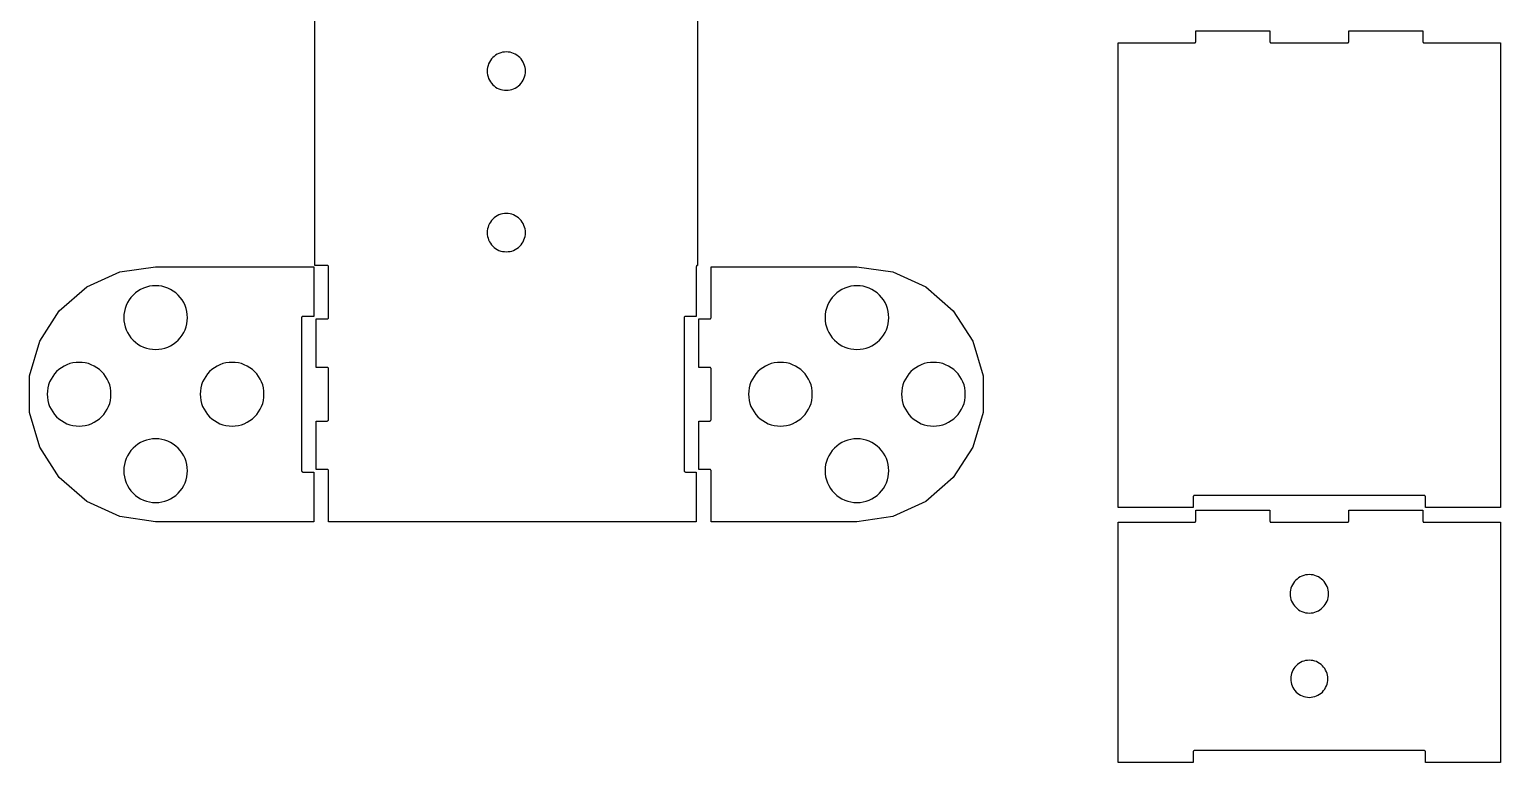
# Model space of a CAD drawing. Header units: millimetres. Extents: x 105 to 221, y 329 to 679.
# Drawn here: x 105.5 to 220.9, y 459.2 to 516.7 of the extents above; entities that cross this region are included whole.
import ezdxf

# ---------------------------------------------------------------- set-up
doc = ezdxf.new("R2010")
doc.units = ezdxf.units.MM

msp = doc.modelspace()

# ---------------------------------------------------------------- linework, layer by layer
for p, q in [((127.89, 498.16), (127.89, 525.96)), ((157.89, 525.96), (157.89, 498.16)), ((196.97, 515.71), (196.97, 516.56)), ((196.97, 516.56), (202.77, 516.56)), ((202.77, 516.56), (202.77, 515.71)), ((208.97, 515.71), (208.97, 516.56)), ((208.97, 516.56), (214.77, 516.56)), ((214.77, 516.56), (214.77, 515.71)), ((142.06, 514.64), (141.94, 514.55)), ((142.19, 514.72), (142.06, 514.64)), ((142.32, 514.78), (142.19, 514.72)), ((142.46, 514.83), (142.32, 514.78)), ((142.6, 514.87), (142.46, 514.83)), ((142.75, 514.89), (142.6, 514.87)), ((142.89, 514.9), (142.75, 514.89)), ((143.04, 514.89), (142.89, 514.9)), ((143.19, 514.87), (143.04, 514.89)), ((143.33, 514.83), (143.19, 514.87)), ((143.47, 514.78), (143.33, 514.83)), ((143.6, 514.72), (143.47, 514.78)), ((143.73, 514.64), (143.6, 514.72)), ((143.85, 514.55), (143.73, 514.64)), ((190.87, 479.18), (190.87, 515.61)), ((190.87, 515.61), (196.87, 515.61)), ((196.87, 515.61), (196.89, 515.61)), ((196.89, 515.61), (196.91, 515.62)), ((196.91, 515.62), (196.92, 515.63)), ((196.92, 515.63), (196.94, 515.64)), ((196.94, 515.64), (196.95, 515.66)), ((196.95, 515.66), (196.96, 515.67)), ((196.96, 515.67), (196.97, 515.69)), ((196.97, 515.69), (196.97, 515.71)), ((202.77, 515.71), (202.77, 515.69)), ((202.77, 515.69), (202.78, 515.67)), ((202.78, 515.67), (202.79, 515.66)), ((202.79, 515.66), (202.8, 515.64)), ((202.8, 515.64), (202.81, 515.63)), ((202.81, 515.63), (202.83, 515.62)), ((202.83, 515.62), (202.85, 515.61)), ((202.85, 515.61), (202.87, 515.61)), ((202.87, 515.61), (208.87, 515.61)), ((208.87, 515.61), (208.89, 515.61)), ((208.89, 515.61), (208.91, 515.62)), ((208.91, 515.62), (208.92, 515.63)), ((208.92, 515.63), (208.94, 515.64)), ((208.94, 515.64), (208.95, 515.66)), ((208.95, 515.66), (208.96, 515.67)), ((208.96, 515.67), (208.97, 515.69)), ((208.97, 515.69), (208.97, 515.71)), ((214.77, 515.71), (214.77, 515.69)), ((214.77, 515.69), (214.78, 515.67)), ((214.78, 515.67), (214.79, 515.66)), ((214.79, 515.66), (214.8, 515.64)), ((214.8, 515.64), (214.81, 515.63)), ((214.81, 515.63), (214.83, 515.62)), ((214.83, 515.62), (214.85, 515.61)), ((214.85, 515.61), (214.87, 515.61)), ((214.87, 515.61), (220.87, 515.61)), ((220.87, 515.61), (220.87, 479.18)), ((220.87, 515.61), (220.87, 515.61)), ((141.4, 513.54), (141.39, 513.4)), ((141.42, 513.69), (141.4, 513.54)), ((141.46, 513.83), (141.42, 513.69)), ((141.51, 513.97), (141.46, 513.83)), ((141.57, 514.1), (141.51, 513.97)), ((141.65, 514.23), (141.57, 514.1)), ((141.74, 514.35), (141.65, 514.23)), ((141.83, 514.46), (141.74, 514.35)), ((141.94, 514.55), (141.83, 514.46)), ((143.96, 514.46), (143.85, 514.55)), ((144.05, 514.35), (143.96, 514.46)), ((144.14, 514.23), (144.05, 514.35)), ((144.22, 514.1), (144.14, 514.23)), ((144.28, 513.97), (144.22, 514.1)), ((144.33, 513.83), (144.28, 513.97)), ((144.37, 513.69), (144.33, 513.83)), ((144.39, 513.54), (144.37, 513.69)), ((144.39, 513.4), (144.39, 513.54)), ((141.39, 513.4), (141.4, 513.25)), ((141.4, 513.25), (141.42, 513.1)), ((141.42, 513.1), (141.46, 512.96)), ((141.46, 512.96), (141.51, 512.82)), ((141.51, 512.82), (141.57, 512.69)), ((141.57, 512.69), (141.65, 512.56)), ((141.65, 512.56), (141.74, 512.44)), ((141.74, 512.44), (141.83, 512.33)), ((141.83, 512.33), (141.94, 512.24)), ((143.85, 512.24), (143.96, 512.33)), ((143.96, 512.33), (144.05, 512.44)), ((144.05, 512.44), (144.14, 512.56)), ((144.14, 512.56), (144.22, 512.69)), ((144.22, 512.69), (144.28, 512.82)), ((144.28, 512.82), (144.33, 512.96)), ((144.33, 512.96), (144.37, 513.1)), ((144.37, 513.1), (144.39, 513.25)), ((144.39, 513.25), (144.39, 513.4)), ((144.39, 513.4), (144.39, 513.4)), ((141.94, 512.24), (142.06, 512.15)), ((142.06, 512.15), (142.19, 512.07)), ((142.19, 512.07), (142.32, 512.01)), ((142.32, 512.01), (142.46, 511.96)), ((142.46, 511.96), (142.6, 511.92)), ((142.6, 511.92), (142.75, 511.9)), ((142.75, 511.9), (142.89, 511.9)), ((142.89, 511.9), (143.04, 511.9)), ((143.04, 511.9), (143.19, 511.92)), ((143.19, 511.92), (143.33, 511.96)), ((143.33, 511.96), (143.47, 512.01)), ((143.47, 512.01), (143.6, 512.07)), ((143.6, 512.07), (143.73, 512.15)), ((143.73, 512.15), (143.85, 512.24)), ((141.94, 501.89), (141.83, 501.79)), ((142.06, 501.98), (141.94, 501.89)), ((142.19, 502.05), (142.06, 501.98)), ((142.32, 502.12), (142.19, 502.05)), ((142.46, 502.17), (142.32, 502.12)), ((142.6, 502.2), (142.46, 502.17)), ((142.75, 502.22), (142.6, 502.2)), ((142.89, 502.23), (142.75, 502.22)), ((143.04, 502.22), (142.89, 502.23)), ((143.19, 502.2), (143.04, 502.22)), ((143.33, 502.17), (143.19, 502.2)), ((143.47, 502.12), (143.33, 502.17)), ((143.6, 502.05), (143.47, 502.12)), ((143.73, 501.98), (143.6, 502.05)), ((143.85, 501.89), (143.73, 501.98)), ((143.96, 501.79), (143.85, 501.89)), ((141.4, 500.88), (141.39, 500.73)), ((141.39, 500.73), (141.4, 500.58)), ((141.42, 501.02), (141.4, 500.88)), ((141.46, 501.17), (141.42, 501.02)), ((141.51, 501.3), (141.46, 501.17)), ((141.57, 501.44), (141.51, 501.3)), ((141.65, 501.56), (141.57, 501.44)), ((141.74, 501.68), (141.65, 501.56)), ((141.83, 501.79), (141.74, 501.68)), ((144.05, 501.68), (143.96, 501.79)), ((144.14, 501.56), (144.05, 501.68)), ((144.22, 501.44), (144.14, 501.56)), ((144.28, 501.3), (144.22, 501.44)), ((144.33, 501.17), (144.28, 501.3)), ((144.37, 501.02), (144.33, 501.17)), ((144.39, 500.88), (144.37, 501.02)), ((144.39, 500.73), (144.39, 500.88)), ((144.39, 500.58), (144.39, 500.73)), ((144.39, 500.73), (144.39, 500.73)), ((141.4, 500.58), (141.42, 500.44)), ((141.42, 500.44), (141.46, 500.29)), ((141.46, 500.29), (141.51, 500.16)), ((141.51, 500.16), (141.57, 500.02)), ((141.57, 500.02), (141.65, 499.9)), ((141.65, 499.9), (141.74, 499.78)), ((141.74, 499.78), (141.83, 499.67)), ((141.83, 499.67), (141.94, 499.57)), ((141.94, 499.57), (142.06, 499.48)), ((143.73, 499.48), (143.85, 499.57)), ((143.85, 499.57), (143.96, 499.67)), ((143.96, 499.67), (144.05, 499.78)), ((144.05, 499.78), (144.14, 499.9)), ((144.14, 499.9), (144.22, 500.02)), ((144.22, 500.02), (144.28, 500.16)), ((144.28, 500.16), (144.33, 500.29)), ((144.33, 500.29), (144.37, 500.44)), ((144.37, 500.44), (144.39, 500.58)), ((142.06, 499.48), (142.19, 499.41)), ((142.19, 499.41), (142.32, 499.34)), ((142.32, 499.34), (142.46, 499.29)), ((142.46, 499.29), (142.6, 499.26)), ((142.6, 499.26), (142.75, 499.24)), ((142.75, 499.24), (142.89, 499.23)), ((142.89, 499.23), (143.04, 499.24)), ((143.04, 499.24), (143.19, 499.26)), ((143.19, 499.26), (143.33, 499.29)), ((143.33, 499.29), (143.47, 499.34)), ((143.47, 499.34), (143.6, 499.41)), ((143.6, 499.41), (143.73, 499.48)), ((109.99, 496.48), (112.58, 497.66)), ((112.58, 497.66), (115.39, 498.06)), ((115.39, 498.06), (127.79, 498.06)), ((127.79, 498.06), (127.79, 494.16)), ((128.85, 498.16), (127.89, 498.16)), ((128.87, 498.16), (128.85, 498.16)), ((128.89, 498.16), (128.87, 498.16)), ((128.9, 498.15), (128.89, 498.16)), ((128.92, 498.13), (128.9, 498.15)), ((128.93, 498.12), (128.92, 498.13)), ((128.94, 498.1), (128.93, 498.12)), ((128.95, 498.08), (128.94, 498.1)), ((128.95, 498.06), (128.95, 498.08)), ((128.95, 494.06), (128.95, 498.06)), ((157.8, 498.08), (157.79, 498.06)), ((157.79, 498.06), (157.79, 494.16)), ((157.81, 498.12), (157.8, 498.1)), ((157.8, 498.1), (157.8, 498.08)), ((157.82, 498.13), (157.81, 498.12)), ((157.84, 498.15), (157.82, 498.13)), ((157.86, 498.16), (157.84, 498.15)), ((157.88, 498.16), (157.86, 498.16)), ((157.89, 498.16), (157.88, 498.16)), ((158.95, 498.06), (170.39, 498.06)), ((158.95, 494.06), (158.95, 498.06)), ((158.95, 498.06), (158.95, 498.06)), ((158.95, 498.06), (158.95, 498.06)), ((170.39, 498.06), (173.21, 497.66)), ((173.21, 497.66), (175.8, 496.48)), ((107.84, 494.61), (109.99, 496.48)), ((114.01, 496.14), (113.81, 496)), ((114.22, 496.27), (114.01, 496.14)), ((114.44, 496.37), (114.22, 496.27)), ((114.67, 496.46), (114.44, 496.37)), ((114.91, 496.52), (114.67, 496.46)), ((115.15, 496.55), (114.91, 496.52)), ((115.39, 496.56), (115.15, 496.55)), ((115.64, 496.55), (115.39, 496.56)), ((115.88, 496.52), (115.64, 496.55)), ((116.12, 496.46), (115.88, 496.52)), ((116.35, 496.37), (116.12, 496.46)), ((116.57, 496.27), (116.35, 496.37)), ((116.78, 496.14), (116.57, 496.27)), ((116.98, 496), (116.78, 496.14)), ((169.01, 496.14), (168.81, 496)), ((169.22, 496.27), (169.01, 496.14)), ((169.44, 496.37), (169.22, 496.27)), ((169.67, 496.46), (169.44, 496.37)), ((169.91, 496.52), (169.67, 496.46)), ((170.15, 496.55), (169.91, 496.52)), ((170.39, 496.56), (170.15, 496.55)), ((170.64, 496.55), (170.39, 496.56)), ((170.88, 496.52), (170.64, 496.55)), ((171.12, 496.46), (170.88, 496.52)), ((171.35, 496.37), (171.12, 496.46)), ((171.57, 496.27), (171.35, 496.37)), ((171.78, 496.14), (171.57, 496.27)), ((171.98, 496), (171.78, 496.14)), ((175.8, 496.48), (177.95, 494.61)), ((113.08, 495.02), (113, 494.79)), ((113.19, 495.24), (113.08, 495.02)), ((113.32, 495.45), (113.19, 495.24)), ((113.46, 495.65), (113.32, 495.45)), ((113.63, 495.83), (113.46, 495.65)), ((113.81, 496), (113.63, 495.83)), ((117.16, 495.83), (116.98, 496)), ((117.33, 495.65), (117.16, 495.83)), ((117.47, 495.45), (117.33, 495.65)), ((117.6, 495.24), (117.47, 495.45)), ((117.7, 495.02), (117.6, 495.24)), ((117.79, 494.79), (117.7, 495.02)), ((168.08, 495.02), (168, 494.79)), ((168.19, 495.24), (168.08, 495.02)), ((168.32, 495.45), (168.19, 495.24)), ((168.46, 495.65), (168.32, 495.45)), ((168.63, 495.83), (168.46, 495.65)), ((168.81, 496), (168.63, 495.83)), ((172.16, 495.83), (171.98, 496)), ((172.33, 495.65), (172.16, 495.83)), ((172.47, 495.45), (172.33, 495.65)), ((172.6, 495.24), (172.47, 495.45)), ((172.7, 495.02), (172.6, 495.24)), ((172.79, 494.79), (172.7, 495.02)), ((106.3, 492.22), (107.84, 494.61)), ((112.91, 494.31), (112.89, 494.06)), ((112.89, 494.06), (112.91, 493.82)), ((112.94, 494.55), (112.91, 494.31)), ((112.91, 493.82), (112.94, 493.58)), ((113, 494.79), (112.94, 494.55)), ((117.85, 494.55), (117.79, 494.79)), ((117.88, 494.31), (117.85, 494.55)), ((117.85, 493.58), (117.88, 493.82)), ((117.89, 494.06), (117.88, 494.31)), ((117.88, 493.82), (117.89, 494.06)), ((117.89, 494.06), (117.89, 494.06)), ((126.85, 494.1), (126.84, 494.08)), ((126.84, 494.08), (126.84, 494.06)), ((126.84, 494.06), (126.84, 482.06)), ((126.86, 494.12), (126.85, 494.1)), ((126.87, 494.13), (126.86, 494.12)), ((126.89, 494.15), (126.87, 494.13)), ((126.9, 494.16), (126.89, 494.15)), ((126.92, 494.16), (126.9, 494.16)), ((126.94, 494.16), (126.92, 494.16)), ((127.79, 494.16), (126.94, 494.16)), ((127.99, 490.16), (127.99, 493.96)), ((127.99, 493.96), (128.85, 493.96)), ((128.85, 493.96), (128.87, 493.97)), ((128.87, 493.97), (128.89, 493.97)), ((128.89, 493.97), (128.9, 493.98)), ((128.9, 493.98), (128.92, 493.99)), ((128.92, 493.99), (128.93, 494.01)), ((128.93, 494.01), (128.94, 494.03)), ((128.94, 494.03), (128.95, 494.04)), ((128.95, 494.04), (128.95, 494.06)), ((156.85, 494.1), (156.84, 494.08)), ((156.84, 494.08), (156.84, 494.06)), ((156.84, 494.06), (156.84, 482.06)), ((156.86, 494.12), (156.85, 494.1)), ((156.87, 494.13), (156.86, 494.12)), ((156.89, 494.15), (156.87, 494.13)), ((156.9, 494.16), (156.89, 494.15)), ((156.92, 494.16), (156.9, 494.16)), ((156.94, 494.16), (156.92, 494.16)), ((157.79, 494.16), (156.94, 494.16)), ((157.99, 490.16), (157.99, 493.96)), ((157.99, 493.96), (158.85, 493.96)), ((158.85, 493.96), (158.87, 493.97)), ((158.87, 493.97), (158.89, 493.97)), ((158.89, 493.97), (158.9, 493.98)), ((158.9, 493.98), (158.92, 493.99)), ((158.92, 493.99), (158.93, 494.01)), ((158.93, 494.01), (158.94, 494.03)), ((158.94, 494.03), (158.95, 494.04)), ((158.95, 494.04), (158.95, 494.06)), ((167.91, 494.31), (167.89, 494.06)), ((167.89, 494.06), (167.91, 493.82)), ((167.94, 494.55), (167.91, 494.31)), ((167.91, 493.82), (167.94, 493.58)), ((168, 494.79), (167.94, 494.55)), ((172.85, 494.55), (172.79, 494.79)), ((172.88, 494.31), (172.85, 494.55)), ((172.85, 493.58), (172.88, 493.82)), ((172.89, 494.06), (172.88, 494.31)), ((172.88, 493.82), (172.89, 494.06)), ((172.89, 494.06), (172.89, 494.06)), ((177.95, 494.61), (179.49, 492.22)), ((112.94, 493.58), (113, 493.34)), ((113, 493.34), (113.08, 493.11)), ((113.08, 493.11), (113.19, 492.89)), ((113.19, 492.89), (113.32, 492.68)), ((113.32, 492.68), (113.46, 492.48)), ((117.33, 492.48), (117.47, 492.68)), ((117.47, 492.68), (117.6, 492.89)), ((117.6, 492.89), (117.7, 493.11)), ((117.7, 493.11), (117.79, 493.34)), ((117.79, 493.34), (117.85, 493.58)), ((167.94, 493.58), (168, 493.34)), ((168, 493.34), (168.08, 493.11)), ((168.08, 493.11), (168.19, 492.89)), ((168.19, 492.89), (168.32, 492.68)), ((168.32, 492.68), (168.46, 492.48)), ((172.33, 492.48), (172.47, 492.68)), ((172.47, 492.68), (172.6, 492.89)), ((172.6, 492.89), (172.7, 493.11)), ((172.7, 493.11), (172.79, 493.34)), ((172.79, 493.34), (172.85, 493.58)), ((105.5, 489.49), (106.3, 492.22)), ((113.46, 492.48), (113.63, 492.3)), ((113.63, 492.3), (113.81, 492.13)), ((113.81, 492.13), (114.01, 491.99)), ((114.01, 491.99), (114.22, 491.86)), ((114.22, 491.86), (114.44, 491.75)), ((114.44, 491.75), (114.67, 491.67)), ((114.67, 491.67), (114.91, 491.61)), ((114.91, 491.61), (115.15, 491.58)), ((115.15, 491.58), (115.39, 491.56)), ((115.39, 491.56), (115.64, 491.58)), ((115.64, 491.58), (115.88, 491.61)), ((115.88, 491.61), (116.12, 491.67)), ((116.12, 491.67), (116.35, 491.75)), ((116.35, 491.75), (116.57, 491.86)), ((116.57, 491.86), (116.78, 491.99)), ((116.78, 491.99), (116.98, 492.13)), ((116.98, 492.13), (117.16, 492.3)), ((117.16, 492.3), (117.33, 492.48)), ((168.46, 492.48), (168.63, 492.3)), ((168.63, 492.3), (168.81, 492.13)), ((168.81, 492.13), (169.01, 491.99)), ((169.01, 491.99), (169.22, 491.86)), ((169.22, 491.86), (169.44, 491.75)), ((169.44, 491.75), (169.67, 491.67)), ((169.67, 491.67), (169.91, 491.61)), ((169.91, 491.61), (170.15, 491.58)), ((170.15, 491.58), (170.39, 491.56)), ((170.39, 491.56), (170.64, 491.58)), ((170.64, 491.58), (170.88, 491.61)), ((170.88, 491.61), (171.12, 491.67)), ((171.12, 491.67), (171.35, 491.75)), ((171.35, 491.75), (171.57, 491.86)), ((171.57, 491.86), (171.78, 491.99)), ((171.78, 491.99), (171.98, 492.13)), ((171.98, 492.13), (172.16, 492.3)), ((172.16, 492.3), (172.33, 492.48)), ((179.49, 492.22), (180.29, 489.49)), ((108.44, 490.37), (108.22, 490.27)), ((108.67, 490.46), (108.44, 490.37)), ((108.91, 490.52), (108.67, 490.46)), ((109.15, 490.55), (108.91, 490.52)), ((109.39, 490.56), (109.15, 490.55)), ((109.64, 490.55), (109.39, 490.56)), ((109.88, 490.52), (109.64, 490.55)), ((110.12, 490.46), (109.88, 490.52)), ((110.35, 490.37), (110.12, 490.46)), ((110.57, 490.27), (110.35, 490.37)), ((120.44, 490.37), (120.22, 490.27)), ((120.67, 490.46), (120.44, 490.37)), ((120.91, 490.52), (120.67, 490.46)), ((121.15, 490.55), (120.91, 490.52)), ((121.39, 490.56), (121.15, 490.55)), ((121.64, 490.55), (121.39, 490.56)), ((121.88, 490.52), (121.64, 490.55)), ((122.12, 490.46), (121.88, 490.52)), ((122.35, 490.37), (122.12, 490.46)), ((122.57, 490.27), (122.35, 490.37)), ((163.44, 490.37), (163.22, 490.27)), ((163.67, 490.46), (163.44, 490.37)), ((163.91, 490.52), (163.67, 490.46)), ((164.15, 490.55), (163.91, 490.52)), ((164.39, 490.56), (164.15, 490.55)), ((164.64, 490.55), (164.39, 490.56)), ((164.88, 490.52), (164.64, 490.55)), ((165.12, 490.46), (164.88, 490.52)), ((165.35, 490.37), (165.12, 490.46)), ((165.57, 490.27), (165.35, 490.37)), ((175.44, 490.37), (175.22, 490.27)), ((175.67, 490.46), (175.44, 490.37)), ((175.91, 490.52), (175.67, 490.46)), ((176.15, 490.55), (175.91, 490.52)), ((176.39, 490.56), (176.15, 490.55)), ((176.64, 490.55), (176.39, 490.56)), ((176.88, 490.52), (176.64, 490.55)), ((177.12, 490.46), (176.88, 490.52)), ((177.35, 490.37), (177.12, 490.46)), ((177.57, 490.27), (177.35, 490.37)), ((105.5, 486.64), (105.5, 489.49)), ((107.19, 489.24), (107.08, 489.02)), ((107.32, 489.45), (107.19, 489.24)), ((107.46, 489.65), (107.32, 489.45)), ((107.63, 489.83), (107.46, 489.65)), ((107.81, 490), (107.63, 489.83)), ((108.01, 490.14), (107.81, 490)), ((108.22, 490.27), (108.01, 490.14)), ((110.78, 490.14), (110.57, 490.27)), ((110.98, 490), (110.78, 490.14)), ((111.16, 489.83), (110.98, 490)), ((111.33, 489.65), (111.16, 489.83)), ((111.47, 489.45), (111.33, 489.65)), ((111.6, 489.24), (111.47, 489.45)), ((111.7, 489.02), (111.6, 489.24)), ((119.19, 489.24), (119.08, 489.02)), ((119.32, 489.45), (119.19, 489.24)), ((119.46, 489.65), (119.32, 489.45)), ((119.63, 489.83), (119.46, 489.65)), ((119.81, 490), (119.63, 489.83)), ((120.01, 490.14), (119.81, 490)), ((120.22, 490.27), (120.01, 490.14)), ((122.78, 490.14), (122.57, 490.27)), ((122.98, 490), (122.78, 490.14)), ((123.16, 489.83), (122.98, 490)), ((123.33, 489.65), (123.16, 489.83)), ((123.47, 489.45), (123.33, 489.65)), ((123.6, 489.24), (123.47, 489.45)), ((123.7, 489.02), (123.6, 489.24)), ((128.85, 490.16), (127.99, 490.16)), ((128.87, 490.16), (128.85, 490.16)), ((128.89, 490.16), (128.87, 490.16)), ((128.9, 490.15), (128.89, 490.16)), ((128.92, 490.13), (128.9, 490.15)), ((128.93, 490.12), (128.92, 490.13)), ((128.94, 490.1), (128.93, 490.12)), ((128.95, 490.08), (128.94, 490.1)), ((128.95, 490.06), (128.95, 490.08)), ((128.95, 486.06), (128.95, 490.06)), ((158.85, 490.16), (157.99, 490.16)), ((158.87, 490.16), (158.85, 490.16)), ((158.89, 490.16), (158.87, 490.16)), ((158.9, 490.15), (158.89, 490.16)), ((158.92, 490.13), (158.9, 490.15)), ((158.93, 490.12), (158.92, 490.13)), ((158.94, 490.1), (158.93, 490.12)), ((158.95, 490.08), (158.94, 490.1)), ((158.95, 490.06), (158.95, 490.08)), ((158.95, 486.06), (158.95, 490.06)), ((162.19, 489.24), (162.08, 489.02)), ((162.32, 489.45), (162.19, 489.24)), ((162.46, 489.65), (162.32, 489.45)), ((162.63, 489.83), (162.46, 489.65)), ((162.81, 490), (162.63, 489.83)), ((163.01, 490.14), (162.81, 490)), ((163.22, 490.27), (163.01, 490.14)), ((165.78, 490.14), (165.57, 490.27)), ((165.98, 490), (165.78, 490.14)), ((166.16, 489.83), (165.98, 490)), ((166.33, 489.65), (166.16, 489.83)), ((166.47, 489.45), (166.33, 489.65)), ((166.6, 489.24), (166.47, 489.45)), ((166.7, 489.02), (166.6, 489.24)), ((174.19, 489.24), (174.08, 489.02)), ((174.32, 489.45), (174.19, 489.24)), ((174.46, 489.65), (174.32, 489.45)), ((174.63, 489.83), (174.46, 489.65)), ((174.81, 490), (174.63, 489.83)), ((175.01, 490.14), (174.81, 490)), ((175.22, 490.27), (175.01, 490.14)), ((177.78, 490.14), (177.57, 490.27)), ((177.98, 490), (177.78, 490.14)), ((178.16, 489.83), (177.98, 490)), ((178.33, 489.65), (178.16, 489.83)), ((178.47, 489.45), (178.33, 489.65)), ((178.6, 489.24), (178.47, 489.45)), ((178.7, 489.02), (178.6, 489.24)), ((180.29, 489.49), (180.29, 486.64)), ((106.91, 488.31), (106.89, 488.06)), ((106.89, 488.06), (106.91, 487.82)), ((106.94, 488.55), (106.91, 488.31)), ((107, 488.79), (106.94, 488.55)), ((107.08, 489.02), (107, 488.79)), ((111.79, 488.79), (111.7, 489.02)), ((111.85, 488.55), (111.79, 488.79)), ((111.88, 488.31), (111.85, 488.55)), ((111.89, 488.06), (111.88, 488.31)), ((111.88, 487.82), (111.89, 488.06)), ((111.89, 488.06), (111.89, 488.06)), ((118.91, 488.31), (118.89, 488.06)), ((118.89, 488.06), (118.91, 487.82)), ((118.94, 488.55), (118.91, 488.31)), ((119, 488.79), (118.94, 488.55)), ((119.08, 489.02), (119, 488.79)), ((123.79, 488.79), (123.7, 489.02)), ((123.85, 488.55), (123.79, 488.79)), ((123.88, 488.31), (123.85, 488.55)), ((123.89, 488.06), (123.88, 488.31)), ((123.88, 487.82), (123.89, 488.06)), ((123.89, 488.06), (123.89, 488.06)), ((161.91, 488.31), (161.89, 488.06)), ((161.89, 488.06), (161.91, 487.82)), ((161.94, 488.55), (161.91, 488.31)), ((162, 488.79), (161.94, 488.55)), ((162.08, 489.02), (162, 488.79)), ((166.79, 488.79), (166.7, 489.02)), ((166.85, 488.55), (166.79, 488.79)), ((166.88, 488.31), (166.85, 488.55)), ((166.89, 488.06), (166.88, 488.31)), ((166.88, 487.82), (166.89, 488.06)), ((166.89, 488.06), (166.89, 488.06)), ((173.91, 488.31), (173.89, 488.06)), ((173.89, 488.06), (173.91, 487.82)), ((173.94, 488.55), (173.91, 488.31)), ((174, 488.79), (173.94, 488.55)), ((174.08, 489.02), (174, 488.79)), ((178.79, 488.79), (178.7, 489.02)), ((178.85, 488.55), (178.79, 488.79)), ((178.88, 488.31), (178.85, 488.55)), ((178.89, 488.06), (178.88, 488.31)), ((178.88, 487.82), (178.89, 488.06)), ((178.89, 488.06), (178.89, 488.06)), ((106.91, 487.82), (106.94, 487.58)), ((106.94, 487.58), (107, 487.34)), ((107, 487.34), (107.08, 487.11)), ((107.08, 487.11), (107.19, 486.89)), ((107.19, 486.89), (107.32, 486.68)), ((111.47, 486.68), (111.6, 486.89)), ((111.6, 486.89), (111.7, 487.11)), ((111.7, 487.11), (111.79, 487.34)), ((111.79, 487.34), (111.85, 487.58)), ((111.85, 487.58), (111.88, 487.82)), ((118.91, 487.82), (118.94, 487.58)), ((118.94, 487.58), (119, 487.34)), ((119, 487.34), (119.08, 487.11)), ((119.08, 487.11), (119.19, 486.89)), ((119.19, 486.89), (119.32, 486.68)), ((123.47, 486.68), (123.6, 486.89)), ((123.6, 486.89), (123.7, 487.11)), ((123.7, 487.11), (123.79, 487.34)), ((123.79, 487.34), (123.85, 487.58)), ((123.85, 487.58), (123.88, 487.82)), ((161.91, 487.82), (161.94, 487.58)), ((161.94, 487.58), (162, 487.34)), ((162, 487.34), (162.08, 487.11)), ((162.08, 487.11), (162.19, 486.89)), ((162.19, 486.89), (162.32, 486.68)), ((166.47, 486.68), (166.6, 486.89)), ((166.6, 486.89), (166.7, 487.11)), ((166.7, 487.11), (166.79, 487.34)), ((166.79, 487.34), (166.85, 487.58)), ((166.85, 487.58), (166.88, 487.82)), ((173.91, 487.82), (173.94, 487.58)), ((173.94, 487.58), (174, 487.34)), ((174, 487.34), (174.08, 487.11)), ((174.08, 487.11), (174.19, 486.89)), ((174.19, 486.89), (174.32, 486.68)), ((178.47, 486.68), (178.6, 486.89)), ((178.6, 486.89), (178.7, 487.11)), ((178.7, 487.11), (178.79, 487.34)), ((178.79, 487.34), (178.85, 487.58)), ((178.85, 487.58), (178.88, 487.82)), ((106.3, 483.91), (105.5, 486.64)), ((107.32, 486.68), (107.46, 486.48)), ((107.46, 486.48), (107.63, 486.3)), ((107.63, 486.3), (107.81, 486.13)), ((107.81, 486.13), (108.01, 485.99)), ((108.01, 485.99), (108.22, 485.86)), ((108.22, 485.86), (108.44, 485.75)), ((108.44, 485.75), (108.67, 485.67)), ((110.12, 485.67), (110.35, 485.75)), ((110.35, 485.75), (110.57, 485.86)), ((110.57, 485.86), (110.78, 485.99)), ((110.78, 485.99), (110.98, 486.13)), ((110.98, 486.13), (111.16, 486.3)), ((111.16, 486.3), (111.33, 486.48)), ((111.33, 486.48), (111.47, 486.68)), ((119.32, 486.68), (119.46, 486.48)), ((119.46, 486.48), (119.63, 486.3)), ((119.63, 486.3), (119.81, 486.13)), ((119.81, 486.13), (120.01, 485.99)), ((120.01, 485.99), (120.22, 485.86)), ((120.22, 485.86), (120.44, 485.75)), ((120.44, 485.75), (120.67, 485.67)), ((122.12, 485.67), (122.35, 485.75)), ((122.35, 485.75), (122.57, 485.86)), ((122.57, 485.86), (122.78, 485.99)), ((122.78, 485.99), (122.98, 486.13)), ((122.98, 486.13), (123.16, 486.3)), ((123.16, 486.3), (123.33, 486.48)), ((123.33, 486.48), (123.47, 486.68)), ((127.99, 482.16), (127.99, 485.96)), ((127.99, 485.96), (128.85, 485.96)), ((128.85, 485.96), (128.87, 485.97)), ((128.87, 485.97), (128.89, 485.97)), ((128.89, 485.97), (128.9, 485.98)), ((128.9, 485.98), (128.92, 485.99)), ((128.92, 485.99), (128.93, 486.01)), ((128.93, 486.01), (128.94, 486.03)), ((128.94, 486.03), (128.95, 486.04)), ((128.95, 486.04), (128.95, 486.06)), ((157.99, 482.16), (157.99, 485.96)), ((157.99, 485.96), (158.85, 485.96)), ((158.85, 485.96), (158.87, 485.97)), ((158.87, 485.97), (158.89, 485.97)), ((158.89, 485.97), (158.9, 485.98)), ((158.9, 485.98), (158.92, 485.99)), ((158.92, 485.99), (158.93, 486.01)), ((158.93, 486.01), (158.94, 486.03)), ((158.94, 486.03), (158.95, 486.04)), ((158.95, 486.04), (158.95, 486.06)), ((162.32, 486.68), (162.46, 486.48)), ((162.46, 486.48), (162.63, 486.3)), ((162.63, 486.3), (162.81, 486.13)), ((162.81, 486.13), (163.01, 485.99)), ((163.01, 485.99), (163.22, 485.86)), ((163.22, 485.86), (163.44, 485.75)), ((163.44, 485.75), (163.67, 485.67)), ((165.12, 485.67), (165.35, 485.75)), ((165.35, 485.75), (165.57, 485.86)), ((165.57, 485.86), (165.78, 485.99)), ((165.78, 485.99), (165.98, 486.13)), ((165.98, 486.13), (166.16, 486.3)), ((166.16, 486.3), (166.33, 486.48)), ((166.33, 486.48), (166.47, 486.68)), ((174.32, 486.68), (174.46, 486.48)), ((174.46, 486.48), (174.63, 486.3)), ((174.63, 486.3), (174.81, 486.13)), ((174.81, 486.13), (175.01, 485.99)), ((175.01, 485.99), (175.22, 485.86)), ((175.22, 485.86), (175.44, 485.75)), ((175.44, 485.75), (175.67, 485.67)), ((177.12, 485.67), (177.35, 485.75)), ((177.35, 485.75), (177.57, 485.86)), ((177.57, 485.86), (177.78, 485.99)), ((177.78, 485.99), (177.98, 486.13)), ((177.98, 486.13), (178.16, 486.3)), ((178.16, 486.3), (178.33, 486.48)), ((178.33, 486.48), (178.47, 486.68)), ((180.29, 486.64), (179.49, 483.91)), ((108.67, 485.67), (108.91, 485.61)), ((108.91, 485.61), (109.15, 485.58)), ((109.15, 485.58), (109.39, 485.56)), ((109.39, 485.56), (109.64, 485.58)), ((109.64, 485.58), (109.88, 485.61)), ((109.88, 485.61), (110.12, 485.67)), ((115.39, 484.56), (115.15, 484.55)), ((115.64, 484.55), (115.39, 484.56)), ((120.67, 485.67), (120.91, 485.61)), ((120.91, 485.61), (121.15, 485.58)), ((121.15, 485.58), (121.39, 485.56)), ((121.39, 485.56), (121.64, 485.58)), ((121.64, 485.58), (121.88, 485.61)), ((121.88, 485.61), (122.12, 485.67)), ((163.67, 485.67), (163.91, 485.61)), ((163.91, 485.61), (164.15, 485.58)), ((164.15, 485.58), (164.39, 485.56)), ((164.39, 485.56), (164.64, 485.58)), ((164.64, 485.58), (164.88, 485.61)), ((164.88, 485.61), (165.12, 485.67)), ((170.39, 484.56), (170.15, 484.55)), ((170.64, 484.55), (170.39, 484.56)), ((175.67, 485.67), (175.91, 485.61)), ((175.91, 485.61), (176.15, 485.58)), ((176.15, 485.58), (176.39, 485.56)), ((176.39, 485.56), (176.64, 485.58)), ((176.64, 485.58), (176.88, 485.61)), ((176.88, 485.61), (177.12, 485.67)), ((107.84, 481.52), (106.3, 483.91)), ((113.32, 483.45), (113.19, 483.24)), ((113.46, 483.65), (113.32, 483.45)), ((113.63, 483.83), (113.46, 483.65)), ((113.81, 484), (113.63, 483.83)), ((114.01, 484.14), (113.81, 484)), ((114.22, 484.27), (114.01, 484.14)), ((114.44, 484.37), (114.22, 484.27)), ((114.67, 484.46), (114.44, 484.37)), ((114.91, 484.52), (114.67, 484.46)), ((115.15, 484.55), (114.91, 484.52)), ((115.88, 484.52), (115.64, 484.55)), ((116.12, 484.46), (115.88, 484.52)), ((116.35, 484.37), (116.12, 484.46)), ((116.57, 484.27), (116.35, 484.37)), ((116.78, 484.14), (116.57, 484.27)), ((116.98, 484), (116.78, 484.14)), ((117.16, 483.83), (116.98, 484)), ((117.33, 483.65), (117.16, 483.83)), ((117.47, 483.45), (117.33, 483.65)), ((117.6, 483.24), (117.47, 483.45)), ((168.32, 483.45), (168.19, 483.24)), ((168.46, 483.65), (168.32, 483.45)), ((168.63, 483.83), (168.46, 483.65)), ((168.81, 484), (168.63, 483.83)), ((169.01, 484.14), (168.81, 484)), ((169.22, 484.27), (169.01, 484.14)), ((169.44, 484.37), (169.22, 484.27)), ((169.67, 484.46), (169.44, 484.37)), ((169.91, 484.52), (169.67, 484.46)), ((170.15, 484.55), (169.91, 484.52)), ((170.88, 484.52), (170.64, 484.55)), ((171.12, 484.46), (170.88, 484.52)), ((171.35, 484.37), (171.12, 484.46)), ((171.57, 484.27), (171.35, 484.37)), ((171.78, 484.14), (171.57, 484.27)), ((171.98, 484), (171.78, 484.14)), ((172.16, 483.83), (171.98, 484)), ((172.33, 483.65), (172.16, 483.83)), ((172.47, 483.45), (172.33, 483.65)), ((172.6, 483.24), (172.47, 483.45)), ((179.49, 483.91), (177.95, 481.52)), ((112.91, 482.31), (112.89, 482.06)), ((112.94, 482.55), (112.91, 482.31)), ((113, 482.79), (112.94, 482.55)), ((113.08, 483.02), (113, 482.79)), ((113.19, 483.24), (113.08, 483.02)), ((117.7, 483.02), (117.6, 483.24)), ((117.79, 482.79), (117.7, 483.02)), ((117.85, 482.55), (117.79, 482.79)), ((117.88, 482.31), (117.85, 482.55)), ((117.89, 482.06), (117.88, 482.31)), ((167.91, 482.31), (167.89, 482.06)), ((167.94, 482.55), (167.91, 482.31)), ((168, 482.79), (167.94, 482.55)), ((168.08, 483.02), (168, 482.79)), ((168.19, 483.24), (168.08, 483.02)), ((172.7, 483.02), (172.6, 483.24)), ((172.79, 482.79), (172.7, 483.02)), ((172.85, 482.55), (172.79, 482.79)), ((172.88, 482.31), (172.85, 482.55)), ((172.89, 482.06), (172.88, 482.31)), ((109.99, 479.65), (107.84, 481.52)), ((112.89, 482.06), (112.91, 481.82)), ((112.91, 481.82), (112.94, 481.58)), ((112.94, 481.58), (113, 481.34)), ((113, 481.34), (113.08, 481.11)), ((113.08, 481.11), (113.19, 480.89)), ((117.6, 480.89), (117.7, 481.11)), ((117.7, 481.11), (117.79, 481.34)), ((117.79, 481.34), (117.85, 481.58)), ((117.85, 481.58), (117.88, 481.82)), ((117.88, 481.82), (117.89, 482.06)), ((117.89, 482.06), (117.89, 482.06)), ((126.84, 482.06), (126.84, 482.04)), ((126.84, 482.04), (126.85, 482.03)), ((126.85, 482.03), (126.86, 482.01)), ((126.86, 482.01), (126.87, 481.99)), ((126.87, 481.99), (126.89, 481.98)), ((126.89, 481.98), (126.9, 481.97)), ((126.9, 481.97), (126.92, 481.97)), ((126.92, 481.97), (126.94, 481.96)), ((126.94, 481.96), (127.79, 481.96)), ((127.79, 481.96), (127.79, 478.06)), ((128.85, 482.16), (127.99, 482.16)), ((128.87, 482.16), (128.85, 482.16)), ((128.89, 482.16), (128.87, 482.16)), ((128.9, 482.15), (128.89, 482.16)), ((128.92, 482.13), (128.9, 482.15)), ((128.93, 482.12), (128.92, 482.13)), ((128.94, 482.1), (128.93, 482.12)), ((128.95, 482.08), (128.94, 482.1)), ((128.95, 482.06), (128.95, 482.08)), ((128.95, 478.06), (128.95, 482.06)), ((156.84, 482.06), (156.84, 482.04)), ((156.84, 482.04), (156.85, 482.03)), ((156.85, 482.03), (156.86, 482.01)), ((156.86, 482.01), (156.87, 481.99)), ((156.87, 481.99), (156.89, 481.98)), ((156.89, 481.98), (156.9, 481.97)), ((156.9, 481.97), (156.92, 481.97)), ((156.92, 481.97), (156.94, 481.96)), ((156.94, 481.96), (157.79, 481.96)), ((157.79, 481.96), (157.79, 478.06)), ((158.85, 482.16), (157.99, 482.16)), ((158.87, 482.16), (158.85, 482.16)), ((158.89, 482.16), (158.87, 482.16)), ((158.9, 482.15), (158.89, 482.16)), ((158.92, 482.13), (158.9, 482.15)), ((158.93, 482.12), (158.92, 482.13)), ((158.94, 482.1), (158.93, 482.12)), ((158.95, 482.08), (158.94, 482.1)), ((158.95, 482.06), (158.95, 482.08)), ((158.95, 478.06), (158.95, 482.06)), ((167.89, 482.06), (167.91, 481.82)), ((167.91, 481.82), (167.94, 481.58)), ((167.94, 481.58), (168, 481.34)), ((168, 481.34), (168.08, 481.11)), ((168.08, 481.11), (168.19, 480.89)), ((172.6, 480.89), (172.7, 481.11)), ((172.7, 481.11), (172.79, 481.34)), ((172.79, 481.34), (172.85, 481.58)), ((172.85, 481.58), (172.88, 481.82)), ((172.88, 481.82), (172.89, 482.06)), ((172.89, 482.06), (172.89, 482.06)), ((177.95, 481.52), (175.8, 479.65)), ((113.19, 480.89), (113.32, 480.68)), ((113.32, 480.68), (113.46, 480.48)), ((113.46, 480.48), (113.63, 480.3)), ((113.63, 480.3), (113.81, 480.13)), ((113.81, 480.13), (114.01, 479.99)), ((114.01, 479.99), (114.22, 479.86)), ((116.57, 479.86), (116.78, 479.99)), ((116.78, 479.99), (116.98, 480.13)), ((116.98, 480.13), (117.16, 480.3)), ((117.16, 480.3), (117.33, 480.48)), ((117.33, 480.48), (117.47, 480.68)), ((117.47, 480.68), (117.6, 480.89)), ((168.19, 480.89), (168.32, 480.68)), ((168.32, 480.68), (168.46, 480.48)), ((168.46, 480.48), (168.63, 480.3)), ((168.63, 480.3), (168.81, 480.13)), ((168.81, 480.13), (169.01, 479.99)), ((169.01, 479.99), (169.22, 479.86)), ((171.57, 479.86), (171.78, 479.99)), ((171.78, 479.99), (171.98, 480.13)), ((171.98, 480.13), (172.16, 480.3)), ((172.16, 480.3), (172.33, 480.48)), ((172.33, 480.48), (172.47, 480.68)), ((172.47, 480.68), (172.6, 480.89)), ((196.78, 480.07), (196.77, 480.05)), ((196.77, 480.05), (196.77, 480.03)), ((196.77, 480.03), (196.77, 479.18)), ((196.79, 480.09), (196.78, 480.07)), ((196.8, 480.1), (196.79, 480.09)), ((196.81, 480.11), (196.8, 480.1)), ((196.83, 480.12), (196.81, 480.11)), ((196.85, 480.13), (196.83, 480.12)), ((196.87, 480.13), (196.85, 480.13)), ((214.87, 480.13), (196.87, 480.13)), ((214.89, 480.13), (214.87, 480.13)), ((214.91, 480.12), (214.89, 480.13)), ((214.92, 480.11), (214.91, 480.12)), ((214.94, 480.1), (214.92, 480.11)), ((214.95, 480.09), (214.94, 480.1)), ((214.96, 480.07), (214.95, 480.09)), ((214.97, 480.05), (214.96, 480.07)), ((214.97, 480.03), (214.97, 480.05)), ((214.97, 479.18), (214.97, 480.03)), ((112.58, 478.47), (109.99, 479.65)), ((114.22, 479.86), (114.44, 479.75)), ((114.44, 479.75), (114.67, 479.67)), ((114.67, 479.67), (114.91, 479.61)), ((114.91, 479.61), (115.15, 479.58)), ((115.15, 479.58), (115.39, 479.56)), ((115.39, 479.56), (115.64, 479.58)), ((115.64, 479.58), (115.88, 479.61)), ((115.88, 479.61), (116.12, 479.67)), ((116.12, 479.67), (116.35, 479.75)), ((116.35, 479.75), (116.57, 479.86)), ((169.22, 479.86), (169.44, 479.75)), ((169.44, 479.75), (169.67, 479.67)), ((169.67, 479.67), (169.91, 479.61)), ((169.91, 479.61), (170.15, 479.58)), ((170.15, 479.58), (170.39, 479.56)), ((170.39, 479.56), (170.64, 479.58)), ((170.64, 479.58), (170.88, 479.61)), ((170.88, 479.61), (171.12, 479.67)), ((171.12, 479.67), (171.35, 479.75)), ((171.35, 479.75), (171.57, 479.86)), ((175.8, 479.65), (173.21, 478.47)), ((196.77, 479.18), (190.87, 479.18)), ((196.97, 478.12), (196.97, 478.98)), ((196.97, 478.98), (202.77, 478.98)), ((202.77, 478.98), (202.77, 478.12)), ((208.97, 478.12), (208.97, 478.98)), ((208.97, 478.98), (214.77, 478.98)), ((214.77, 478.98), (214.77, 478.12)), ((220.87, 479.18), (214.97, 479.18)), ((115.39, 478.06), (112.58, 478.47)), ((127.79, 478.06), (115.39, 478.06)), ((127.79, 478.06), (127.79, 478.06)), ((127.79, 478.06), (127.79, 478.06)), ((157.79, 478.06), (128.95, 478.06)), ((128.95, 478.06), (128.95, 478.06)), ((157.79, 478.06), (157.79, 478.06)), ((170.39, 478.06), (158.95, 478.06)), ((158.95, 478.06), (158.95, 478.06)), ((173.21, 478.47), (170.39, 478.06)), ((190.87, 459.18), (190.87, 478.02)), ((190.87, 478.02), (196.87, 478.02)), ((196.87, 478.02), (196.89, 478.03)), ((196.89, 478.03), (196.91, 478.03)), ((196.91, 478.03), (196.92, 478.04)), ((196.92, 478.04), (196.94, 478.05)), ((196.94, 478.05), (196.95, 478.07)), ((196.95, 478.07), (196.96, 478.09)), ((196.96, 478.09), (196.97, 478.1)), ((196.97, 478.1), (196.97, 478.12)), ((202.77, 478.12), (202.77, 478.1)), ((202.77, 478.1), (202.78, 478.09)), ((202.78, 478.09), (202.79, 478.07)), ((202.79, 478.07), (202.8, 478.05)), ((202.8, 478.05), (202.81, 478.04)), ((202.81, 478.04), (202.83, 478.03)), ((202.83, 478.03), (202.85, 478.03)), ((202.85, 478.03), (202.87, 478.02)), ((202.87, 478.02), (208.87, 478.02)), ((208.87, 478.02), (208.89, 478.03)), ((208.89, 478.03), (208.91, 478.03)), ((208.91, 478.03), (208.92, 478.04)), ((208.92, 478.04), (208.94, 478.05)), ((208.94, 478.05), (208.95, 478.07)), ((208.95, 478.07), (208.96, 478.09)), ((208.96, 478.09), (208.97, 478.1)), ((208.97, 478.1), (208.97, 478.12)), ((214.77, 478.12), (214.77, 478.1)), ((214.77, 478.1), (214.78, 478.09)), ((214.78, 478.09), (214.79, 478.07)), ((214.79, 478.07), (214.8, 478.05)), ((214.8, 478.05), (214.81, 478.04)), ((214.81, 478.04), (214.83, 478.03)), ((214.83, 478.03), (214.85, 478.03)), ((214.85, 478.03), (214.87, 478.02)), ((214.87, 478.02), (220.87, 478.02)), ((220.87, 478.02), (220.87, 459.18)), ((220.87, 478.02), (220.87, 478.02)), ((204.54, 473.12), (204.48, 472.99)), ((204.62, 473.25), (204.54, 473.12)), ((204.7, 473.37), (204.62, 473.25)), ((204.8, 473.47), (204.7, 473.37)), ((204.91, 473.57), (204.8, 473.47)), ((205.03, 473.66), (204.91, 473.57)), ((205.16, 473.74), (205.03, 473.66)), ((205.29, 473.8), (205.16, 473.74)), ((205.43, 473.85), (205.29, 473.8)), ((205.57, 473.89), (205.43, 473.85)), ((205.72, 473.91), (205.57, 473.89)), ((205.87, 473.92), (205.72, 473.91)), ((206.02, 473.91), (205.87, 473.92)), ((206.16, 473.89), (206.02, 473.91)), ((206.31, 473.85), (206.16, 473.89)), ((206.44, 473.8), (206.31, 473.85)), ((206.58, 473.74), (206.44, 473.8)), ((206.7, 473.66), (206.58, 473.74)), ((206.82, 473.57), (206.7, 473.66)), ((206.93, 473.47), (206.82, 473.57)), ((207.03, 473.37), (206.93, 473.47)), ((207.12, 473.25), (207.03, 473.37)), ((207.2, 473.12), (207.12, 473.25)), ((207.26, 472.99), (207.2, 473.12)), ((204.37, 472.56), (204.36, 472.41)), ((204.36, 472.41), (204.37, 472.26)), ((204.39, 472.7), (204.37, 472.56)), ((204.37, 472.26), (204.39, 472.12)), ((204.43, 472.85), (204.39, 472.7)), ((204.39, 472.12), (204.43, 471.97)), ((204.48, 472.99), (204.43, 472.85)), ((204.43, 471.97), (204.48, 471.83)), ((207.31, 472.85), (207.26, 472.99)), ((207.26, 471.83), (207.31, 471.97)), ((207.34, 472.7), (207.31, 472.85)), ((207.31, 471.97), (207.34, 472.12)), ((207.37, 472.56), (207.34, 472.7)), ((207.34, 472.12), (207.37, 472.26)), ((207.37, 472.41), (207.37, 472.56)), ((207.37, 472.26), (207.37, 472.41)), ((207.37, 472.41), (207.37, 472.41)), ((204.48, 471.83), (204.54, 471.7)), ((204.54, 471.7), (204.62, 471.57)), ((204.62, 471.57), (204.7, 471.46)), ((204.7, 471.46), (204.8, 471.35)), ((204.8, 471.35), (204.91, 471.25)), ((204.91, 471.25), (205.03, 471.16)), ((205.03, 471.16), (205.16, 471.08)), ((205.16, 471.08), (205.29, 471.02)), ((205.29, 471.02), (205.43, 470.97)), ((205.43, 470.97), (205.57, 470.93)), ((205.57, 470.93), (205.72, 470.91)), ((205.72, 470.91), (205.87, 470.9)), ((205.87, 470.9), (206.02, 470.91)), ((206.02, 470.91), (206.16, 470.93)), ((206.16, 470.93), (206.31, 470.97)), ((206.31, 470.97), (206.44, 471.02)), ((206.44, 471.02), (206.58, 471.08)), ((206.58, 471.08), (206.7, 471.16)), ((206.7, 471.16), (206.82, 471.25)), ((206.82, 471.25), (206.93, 471.35)), ((206.93, 471.35), (207.03, 471.46)), ((207.03, 471.46), (207.12, 471.57)), ((207.12, 471.57), (207.2, 471.7)), ((207.2, 471.7), (207.26, 471.83)), ((204.48, 466.17), (204.44, 466.03)), ((204.52, 466.3), (204.48, 466.17)), ((204.58, 466.43), (204.52, 466.3)), ((204.66, 466.55), (204.58, 466.43)), ((204.74, 466.67), (204.66, 466.55)), ((204.84, 466.77), (204.74, 466.67)), ((204.95, 466.87), (204.84, 466.77)), ((205.06, 466.95), (204.95, 466.87)), ((205.18, 467.03), (205.06, 466.95)), ((205.31, 467.09), (205.18, 467.03)), ((205.45, 467.14), (205.31, 467.09)), ((205.58, 467.17), (205.45, 467.14)), ((205.73, 467.19), (205.58, 467.17)), ((205.87, 467.2), (205.73, 467.19)), ((206.01, 467.19), (205.87, 467.2)), ((206.15, 467.17), (206.01, 467.19)), ((206.29, 467.14), (206.15, 467.17)), ((206.43, 467.09), (206.29, 467.14)), ((206.55, 467.03), (206.43, 467.09)), ((206.68, 466.95), (206.55, 467.03)), ((206.79, 466.87), (206.68, 466.95)), ((206.9, 466.77), (206.79, 466.87)), ((206.99, 466.67), (206.9, 466.77)), ((207.08, 466.55), (206.99, 466.67)), ((207.15, 466.43), (207.08, 466.55)), ((207.21, 466.3), (207.15, 466.43)), ((207.26, 466.17), (207.21, 466.3)), ((207.3, 466.03), (207.26, 466.17)), ((204.42, 465.89), (204.41, 465.74)), ((204.41, 465.74), (204.42, 465.6)), ((204.44, 466.03), (204.42, 465.89)), ((204.42, 465.6), (204.44, 465.46)), ((204.44, 465.46), (204.48, 465.32)), ((204.48, 465.32), (204.52, 465.19)), ((204.52, 465.19), (204.58, 465.06)), ((204.58, 465.06), (204.66, 464.94)), ((207.08, 464.94), (207.15, 465.06)), ((207.15, 465.06), (207.21, 465.19)), ((207.21, 465.19), (207.26, 465.32)), ((207.26, 465.32), (207.3, 465.46)), ((207.32, 465.89), (207.3, 466.03)), ((207.3, 465.46), (207.32, 465.6)), ((207.32, 465.74), (207.32, 465.89)), ((207.32, 465.6), (207.32, 465.74)), ((207.32, 465.74), (207.32, 465.74)), ((204.66, 464.94), (204.74, 464.82)), ((204.74, 464.82), (204.84, 464.71)), ((204.84, 464.71), (204.95, 464.62)), ((204.95, 464.62), (205.06, 464.53)), ((205.06, 464.53), (205.18, 464.46)), ((205.18, 464.46), (205.31, 464.4)), ((205.31, 464.4), (205.45, 464.35)), ((205.45, 464.35), (205.58, 464.32)), ((205.58, 464.32), (205.73, 464.3)), ((205.73, 464.3), (205.87, 464.29)), ((205.87, 464.29), (206.01, 464.3)), ((206.01, 464.3), (206.15, 464.32)), ((206.15, 464.32), (206.29, 464.35)), ((206.29, 464.35), (206.43, 464.4)), ((206.43, 464.4), (206.55, 464.46)), ((206.55, 464.46), (206.68, 464.53)), ((206.68, 464.53), (206.79, 464.62)), ((206.79, 464.62), (206.9, 464.71)), ((206.9, 464.71), (206.99, 464.82)), ((206.99, 464.82), (207.08, 464.94)), ((196.78, 460.07), (196.77, 460.05)), ((196.77, 460.05), (196.77, 460.03)), ((196.77, 460.03), (196.77, 459.18)), ((196.79, 460.09), (196.78, 460.07)), ((196.8, 460.1), (196.79, 460.09)), ((196.81, 460.11), (196.8, 460.1)), ((196.83, 460.12), (196.81, 460.11)), ((196.85, 460.13), (196.83, 460.12)), ((196.87, 460.13), (196.85, 460.13)), ((214.87, 460.13), (196.87, 460.13)), ((214.89, 460.13), (214.87, 460.13)), ((214.91, 460.12), (214.89, 460.13)), ((214.92, 460.11), (214.91, 460.12)), ((214.94, 460.1), (214.92, 460.11)), ((214.95, 460.09), (214.94, 460.1)), ((214.96, 460.07), (214.95, 460.09)), ((214.97, 460.05), (214.96, 460.07)), ((214.97, 460.03), (214.97, 460.05)), ((214.97, 459.18), (214.97, 460.03)), ((196.77, 459.18), (190.87, 459.18)), ((220.87, 459.18), (214.97, 459.18))]:
    msp.add_line(p, q)

doc.saveas('drawing.dxf')
